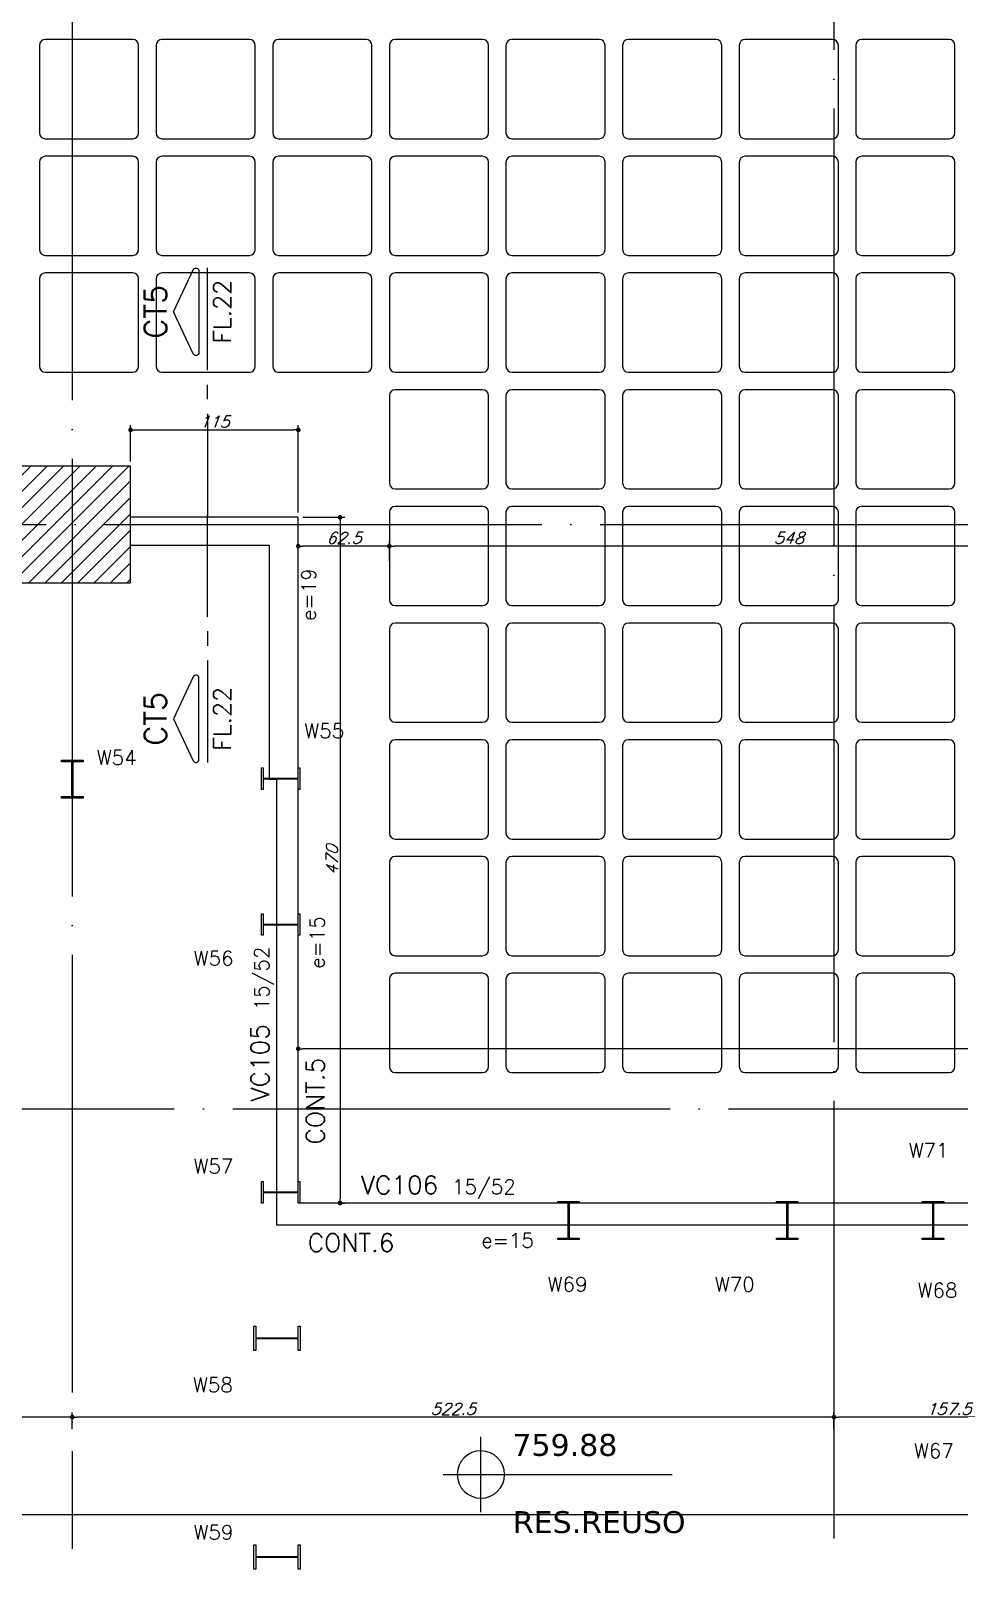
# Model space of a CAD drawing. Extents: x -4172 to 5482, y -2094 to 2406.
# Drawn here: x 577 to 1214, y -1200 to -146 of the extents above; entities that cross this region are included whole.
import ezdxf
from ezdxf.enums import TextEntityAlignment as Align

# ---------------------------------------------------------------- set-up
doc = ezdxf.new("R2010")
doc.units = 0
doc.header["$LTSCALE"] = 50
doc.header["$MEASUREMENT"] = 0
doc.linetypes.add('EIXO', pattern=[6.8, 6, -0.4, 0, -0.4])
doc.layers.get('0').update_dxf_attribs({"linetype": 'CONTINUOUS'})
doc.layers.get('DEFPOINTS').update_dxf_attribs({"linetype": 'CONTINUOUS'})
for name, color, linetype in [('251', 5, 'CONTINUOUS'), ('F-CORTE-INDICAÇÃO', 4, 'CONTINUOUS'), ('F-COTAS', 106, 'CONTINUOUS'), ('F-CUBETA', 1, 'CONTINUOUS'), ('F-EIXO', 12, 'EIXO'), ('F-PARC-DIM', 2, 'CONTINUOUS'), ('F-PARC-NOME', 4, 'CONTINUOUS'), ('F-PERFIL - W310x52', 4, 'CONTINUOUS'), ('F-PERFIL- W250x38.5', 4, 'CONTINUOUS'), ('F-PILARES-HACH', 174, 'CONTINUOUS'), ('F-PILARES-NOME', 170, 'CONTINUOUS'), ('F-PILARES-S', 170, 'CONTINUOUS'), ('F-TEXTO', 6, 'CONTINUOUS'), ('F-VIGAS', 3, 'CONTINUOUS'), ('F-VIGAS-DIM', 2, 'CONTINUOUS'), ('F-VIGAS-NOME', 4, 'CONTINUOUS')]:
    doc.layers.add(name, color=color, linetype=linetype)
doc.layers.add('A-ANNO-NOTE', color=253, linetype='CONTINUOUS', lineweight=9)
doc.styles.add('CP-TEXT-INCL', font='romans.shx', dxfattribs={"oblique": 20})
doc.styles.add('MCP', font='romans.shx')
doc.styles.add('ROMANS', font='romans.shx')
doc.styles.get("Standard").update_dxf_attribs({"font": 'ROMANS.SHX'})
doc.styles.add('Verdana_3', font='verdana.ttf', dxfattribs={"height": 20})
doc.dimstyles.new('CP-COTAS-50', dxfattribs={"dimscale": 0.64, "dimtxt": 12.5, "dimasz": 5, "dimexe": 5, "dimexo": 5, "dimgap": 2.5, "dimtad": 1, "dimdec": 1, "dimdsep": 46, "dimtxsty": 'CP-TEXT-INCL', "dimblk1": 'DOT', "dimblk2": 'DOT', "dimsah": 1, "dimcen": 9, "dimclrd": 256, "dimclre": 256, "dimclrt": 256, "dimadec": 0, "dimazin": 0, "dimtfac": 1, "dimtdec": 1, "dimtmove": 2, "dimatfit": 3, "dimldrblk": 'DOT', "dimfxl": 0, "dimtolj": 1, "dimarcsym": 0})

# ---------------------------------------------------------------- blocks, each defined once
blk = doc.blocks.new('_VAONER063650636500869008690')
at = {"layer": '251', "color": 1}
for p, q in [((30, 34), (-30, 34)), ((-34, 30), (-34, -30)), ((34, -30), (34, 30)), ((-30, -34), (30, -34))]:
    blk.add_line(p, q, dxfattribs=at)
for centre, start, end in [((-30, 30), 90, 180), ((30, 30), 0, 90), ((-30, -30), 180, 270), ((30, -30), 270, 0)]:
    blk.add_arc(centre, 4, start, end, dxfattribs=at)
blk = doc.blocks.new('*U4')
at = {"layer": 'F-EIXO'}
blk.add_line((0, 0), (7197, 0), dxfattribs=at)
at = {"layer": 'F-TEXTO', "style": 'ROMANS'}
blk.add_attdef('EIXO', text='', height=17.5, dxfattribs=at).set_placement((-28.2072, 0), align=Align.MIDDLE_CENTER)
blk = doc.blocks.new('*U5')
at = {"layer": 'F-EIXO'}
blk.add_line((0, 0), (7285, 0), dxfattribs=at)
at = {"layer": 'F-TEXTO', "style": 'ROMANS'}
blk.add_attdef('EIXO', text='', height=17.5, dxfattribs=at).set_placement((-28.2072, 0), align=Align.MIDDLE_CENTER)
blk = doc.blocks.new('*U44')
at = {"layer": 'F-EIXO'}
blk.add_line((0, 0), (0, -3127.9), dxfattribs=at)
at = {"layer": 'F-TEXTO', "style": 'ROMANS'}
blk.add_attdef('EIXO', text='', height=17.5, rotation=360, dxfattribs=at).set_placement((0, 28.2), align=Align.MIDDLE_CENTER)
blk = doc.blocks.new('*U40')
at = {"layer": 'F-EIXO'}
blk.add_line((0, 0), (0, -3027.9), dxfattribs=at)
at = {"layer": 'F-TEXTO', "style": 'ROMANS'}
blk.add_attdef('EIXO', text='', height=17.5, rotation=360, dxfattribs=at).set_placement((0, 28.2), align=Align.MIDDLE_CENTER)
blk = doc.blocks.new('_DOT')
at = {"color": 0, "linetype": 'ByBlock'}
blk.add_line((-0.5, 0), (-1, 0), dxfattribs=at)
at = {"color": 0, "linetype": 'ByBlock', "const_width": 0.5}
blk.add_lwpolyline([(-0.25, 0, 1), (0.25, 0, 1)], format="xyb", close=True, dxfattribs=at)
blk = doc.blocks.new('*D46')
at = {"layer": 'DEFPOINTS', "color": 0, "linetype": 'Continuous', "transparency": 16777216}
for p in [(-3540, -934.5), (3264.5, -934.5), (3264.5, -1162.9)]:
    blk.add_point(p, dxfattribs=at)
at = {"layer": 'F-COTAS', "linetype": 'Continuous', "lineweight": -2, "transparency": 16777216}
for p, q in [((-3540, -937.7), (-3540, -1166.1)), ((3264.5, -937.7), (3264.5, -1166.1)), ((-3536.8, -1162.9), (3261.3, -1162.9))]:
    blk.add_line(p, q, dxfattribs=at)
at = {"layer": 'F-COTAS', "linetype": 'Continuous', "lineweight": -2, "transparency": 16777216, "xscale": 3.2, "yscale": 3.2, "zscale": 3.2, "rotation": 180}
blk.add_blockref('_DOT', (-3540, -1162.9), dxfattribs=at)
at = {"layer": 'F-COTAS', "linetype": 'Continuous', "lineweight": -2, "transparency": 16777216, "xscale": 3.2, "yscale": 3.2, "zscale": 3.2}
blk.add_blockref('_DOT', (3264.5, -1162.9), dxfattribs=at)
at = {"layer": 'F-COTAS', "linetype": 'Continuous', "transparency": 16777216, "insert": (-137.8, -1157.3), "char_height": 8, "attachment_point": 5, "style": 'CP-TEXT-INCL'}
blk.add_mtext('\\A1;6804.5', dxfattribs=at)
blk = doc.blocks.new('*D55')
at = {"layer": 'DEFPOINTS', "color": 0, "linetype": 'Continuous', "transparency": 16777216}
for p in [(1128, -1096.2), (1128, -1107.8), (1285.5, -1107.8)]:
    blk.add_point(p, dxfattribs=at)
at = {"layer": 'F-COTAS', "linetype": 'Continuous', "lineweight": -2, "transparency": 16777216}
for p, q in [((1128, -1104.6), (1128, -1093)), ((1282.3, -1096.2), (1131.2, -1096.2)), ((1285.5, -1104.6), (1285.5, -1093))]:
    blk.add_line(p, q, dxfattribs=at)
at = {"layer": 'F-COTAS', "linetype": 'Continuous', "lineweight": -2, "transparency": 16777216, "xscale": 3.2, "yscale": 3.2, "zscale": 3.2, "rotation": 180}
blk.add_blockref('_DOT', (1128, -1096.2), dxfattribs=at)
at = {"layer": 'F-COTAS', "linetype": 'Continuous', "lineweight": -2, "transparency": 16777216, "xscale": 3.2, "yscale": 3.2, "zscale": 3.2}
blk.add_blockref('_DOT', (1285.5, -1096.2), dxfattribs=at)
at = {"layer": 'F-COTAS', "linetype": 'Continuous', "transparency": 16777216, "insert": (1206.7, -1090.6), "char_height": 8, "attachment_point": 5, "style": 'CP-TEXT-INCL'}
blk.add_mtext('\\A1;157.5', dxfattribs=at)
blk = doc.blocks.new('*D56')
at = {"layer": 'DEFPOINTS', "color": 0, "linetype": 'Continuous', "transparency": 16777216}
for p in [(605.5, -1096.2), (605.5, -1107.8), (1128, -1107.8)]:
    blk.add_point(p, dxfattribs=at)
at = {"layer": 'F-COTAS', "linetype": 'Continuous', "lineweight": -2, "transparency": 16777216}
for p, q in [((605.5, -1104.6), (605.5, -1093)), ((1124.8, -1096.2), (608.7, -1096.2)), ((1128, -1104.6), (1128, -1093))]:
    blk.add_line(p, q, dxfattribs=at)
at = {"layer": 'F-COTAS', "linetype": 'Continuous', "lineweight": -2, "transparency": 16777216, "xscale": 3.2, "yscale": 3.2, "zscale": 3.2, "rotation": 180}
blk.add_blockref('_DOT', (605.5, -1096.2), dxfattribs=at)
at = {"layer": 'F-COTAS', "linetype": 'Continuous', "lineweight": -2, "transparency": 16777216, "xscale": 3.2, "yscale": 3.2, "zscale": 3.2}
blk.add_blockref('_DOT', (1128, -1096.2), dxfattribs=at)
at = {"layer": 'F-COTAS', "linetype": 'Continuous', "transparency": 16777216, "insert": (866.7, -1090.6), "char_height": 8, "attachment_point": 5, "style": 'CP-TEXT-INCL'}
blk.add_mtext('\\A1;522.5', dxfattribs=at)
blk = doc.blocks.new('*D57')
at = {"layer": 'DEFPOINTS', "color": 0, "linetype": 'Continuous', "transparency": 16777216}
for p in [(382.5, -1096.2), (382.5, -1107.8), (605.5, -1107.8)]:
    blk.add_point(p, dxfattribs=at)
at = {"layer": 'F-COTAS', "linetype": 'Continuous', "lineweight": -2, "transparency": 16777216}
for p, q in [((382.5, -1104.6), (382.5, -1093)), ((602.3, -1096.2), (385.7, -1096.2)), ((605.5, -1104.6), (605.5, -1093))]:
    blk.add_line(p, q, dxfattribs=at)
at = {"layer": 'F-COTAS', "linetype": 'Continuous', "lineweight": -2, "transparency": 16777216, "xscale": 3.2, "yscale": 3.2, "zscale": 3.2, "rotation": 180}
blk.add_blockref('_DOT', (382.5, -1096.2), dxfattribs=at)
at = {"layer": 'F-COTAS', "linetype": 'Continuous', "lineweight": -2, "transparency": 16777216, "xscale": 3.2, "yscale": 3.2, "zscale": 3.2}
blk.add_blockref('_DOT', (605.5, -1096.2), dxfattribs=at)
at = {"layer": 'F-COTAS', "linetype": 'Continuous', "transparency": 16777216, "insert": (494, -1090.6), "char_height": 8, "attachment_point": 5, "style": 'CP-TEXT-INCL'}
blk.add_mtext('\\A1;223', dxfattribs=at)
blk = doc.blocks.new('*D197')
at = {"layer": 'DEFPOINTS', "color": 0, "linetype": 'Continuous', "transparency": 16777216}
for p in [(823, -499.3), (823, -506), (1371, -506)]:
    blk.add_point(p, dxfattribs=at)
at = {"layer": 'F-COTAS', "linetype": 'Continuous', "lineweight": -2, "transparency": 16777216}
for p, q in [((823, -502.8), (823, -496.1)), ((1367.8, -499.3), (826.2, -499.3)), ((1371, -502.8), (1371, -496.1))]:
    blk.add_line(p, q, dxfattribs=at)
at = {"layer": 'F-COTAS', "linetype": 'Continuous', "lineweight": -2, "transparency": 16777216, "xscale": 3.2, "yscale": 3.2, "zscale": 3.2, "rotation": 180}
blk.add_blockref('_DOT', (823, -499.3), dxfattribs=at)
at = {"layer": 'F-COTAS', "linetype": 'Continuous', "lineweight": -2, "transparency": 16777216, "xscale": 3.2, "yscale": 3.2, "zscale": 3.2}
blk.add_blockref('_DOT', (1371, -499.3), dxfattribs=at)
at = {"layer": 'F-COTAS', "linetype": 'Continuous', "transparency": 16777216, "insert": (1097, -493.7), "char_height": 8, "attachment_point": 5, "style": 'CP-TEXT-INCL'}
blk.add_mtext('\\A1;548', dxfattribs=at)
blk = doc.blocks.new('*D214')
at = {"layer": 'DEFPOINTS', "color": 0, "linetype": 'Continuous', "transparency": 16777216}
for p in [(760.5, -843.8), (760.5, -880.7), (1780.6, -919.5)]:
    blk.add_point(p, dxfattribs=at)
at = {"layer": 'F-COTAS', "linetype": 'Continuous', "lineweight": -2, "transparency": 16777216}
for p, q in [((760.5, -877.5), (760.5, -840.6)), ((1780.6, -916.3), (1780.6, -840.6)), ((1777.4, -843.8), (763.7, -843.8))]:
    blk.add_line(p, q, dxfattribs=at)
at = {"layer": 'F-COTAS', "linetype": 'Continuous', "lineweight": -2, "transparency": 16777216, "xscale": 3.2, "yscale": 3.2, "zscale": 3.2, "rotation": 180}
blk.add_blockref('_DOT', (760.5, -843.8), dxfattribs=at)
at = {"layer": 'F-COTAS', "linetype": 'Continuous', "lineweight": -2, "transparency": 16777216, "xscale": 3.2, "yscale": 3.2, "zscale": 3.2}
blk.add_blockref('_DOT', (1780.6, -843.8), dxfattribs=at)
at = {"layer": 'F-COTAS', "linetype": 'Continuous', "transparency": 16777216, "insert": (1261.8, -838.2), "char_height": 8, "attachment_point": 5, "style": 'CP-TEXT-INCL'}
blk.add_mtext('\\A1;1020.1', dxfattribs=at)
blk = doc.blocks.new('*D299')
at = {"layer": 'DEFPOINTS', "color": 0, "linetype": 'Continuous', "transparency": 16777216}
for p in [(760.5, -499.3), (760.5, -512.8), (823, -512.8)]:
    blk.add_point(p, dxfattribs=at)
at = {"layer": 'F-COTAS', "linetype": 'Continuous', "lineweight": -2, "transparency": 16777216}
for p, q in [((760.5, -509.6), (760.5, -496.1)), ((819.8, -499.3), (763.7, -499.3)), ((823, -509.6), (823, -496.1))]:
    blk.add_line(p, q, dxfattribs=at)
at = {"layer": 'F-COTAS', "linetype": 'Continuous', "lineweight": -2, "transparency": 16777216, "xscale": 3.2, "yscale": 3.2, "zscale": 3.2, "rotation": 180}
blk.add_blockref('_DOT', (760.5, -499.3), dxfattribs=at)
at = {"layer": 'F-COTAS', "linetype": 'Continuous', "lineweight": -2, "transparency": 16777216, "xscale": 3.2, "yscale": 3.2, "zscale": 3.2}
blk.add_blockref('_DOT', (823, -499.3), dxfattribs=at)
at = {"layer": 'F-COTAS', "linetype": 'Continuous', "transparency": 16777216, "insert": (791.8, -493.7), "char_height": 8, "attachment_point": 5, "style": 'CP-TEXT-INCL'}
blk.add_mtext('\\A1;62.5', dxfattribs=at)
blk = doc.blocks.new('*D307')
at = {"layer": 'DEFPOINTS', "color": 0, "linetype": 'Continuous', "transparency": 16777216}
for p in [(760.5, -419.6), (645.5, -444.5), (760.5, -479.5)]:
    blk.add_point(p, dxfattribs=at)
at = {"layer": 'F-COTAS', "linetype": 'Continuous', "lineweight": -2, "transparency": 16777216}
for p, q in [((645.5, -441.3), (645.5, -416.4)), ((648.7, -419.6), (757.3, -419.6)), ((760.5, -476.3), (760.5, -416.4))]:
    blk.add_line(p, q, dxfattribs=at)
at = {"layer": 'F-COTAS', "linetype": 'Continuous', "lineweight": -2, "transparency": 16777216, "xscale": 3.2, "yscale": 3.2, "zscale": 3.2, "rotation": 180}
blk.add_blockref('_DOT', (645.5, -419.6), dxfattribs=at)
at = {"layer": 'F-COTAS', "linetype": 'Continuous', "lineweight": -2, "transparency": 16777216, "xscale": 3.2, "yscale": 3.2, "zscale": 3.2}
blk.add_blockref('_DOT', (760.5, -419.6), dxfattribs=at)
at = {"layer": 'F-COTAS', "linetype": 'Continuous', "transparency": 16777216, "insert": (703, -414), "char_height": 8, "attachment_point": 5, "style": 'CP-TEXT-INCL'}
blk.add_mtext('\\A1;115', dxfattribs=at)
blk = doc.blocks.new('*D469')
at = {"layer": 'DEFPOINTS', "color": 0, "linetype": 'Continuous', "transparency": 16777216}
for p in [(760.5, -479.5), (786.9, -949.5), (789.2, -949.5)]:
    blk.add_point(p, dxfattribs=at)
at = {"layer": 'F-COTAS', "linetype": 'Continuous', "lineweight": -2, "transparency": 16777216}
for p, q in [((763.7, -479.5), (792.4, -479.5)), ((789.2, -482.7), (789.2, -946.3)), ((790.1, -949.5), (792.4, -949.5))]:
    blk.add_line(p, q, dxfattribs=at)
at = {"layer": 'F-COTAS', "linetype": 'Continuous', "lineweight": -2, "transparency": 16777216, "xscale": 3.2, "yscale": 3.2, "zscale": 3.2}
for p, rotation in [((789.2, -479.5), 90), ((789.2, -949.5), 270)]:
    blk.add_blockref('_DOT', p, dxfattribs=dict(at, rotation=rotation))
at = {"layer": 'F-COTAS', "linetype": 'Continuous', "transparency": 16777216, "insert": (783.6, -714.5), "char_height": 8, "attachment_point": 5, "rotation": 90, "style": 'CP-TEXT-INCL'}
blk.add_mtext('\\A1;470', dxfattribs=at)
blk = doc.blocks.new('*U22')
at = {"layer": 'F-CORTE-INDICAÇÃO'}
for p, q in [((-100, 0), (-170, 0)), ((-80, 0), (-90, 0)), ((-70, 0), (0, 0))]:
    blk.add_line(p, q, dxfattribs=at)
blk.add_lwpolyline([(-112, 6, 0.802585), (-111.2, 9.8), (-140, 23.3), (-168.8, 9.8, 0.802585), (-168, 6)], format="xyb", close=True, dxfattribs=at)
at = {"layer": 'F-CORTE-INDICAÇÃO', "style": 'ROMANS'}
blk.add_attdef('CORTE', text='', height=15, dxfattribs=at).set_placement((-140, 35.8), align=Align.MIDDLE_CENTER)
at = {"layer": 'F-CORTE-INDICAÇÃO', "color": 2, "style": 'ROMANS'}
blk.add_attdef('FOLHA', text='', height=12, dxfattribs=at).set_placement((-140, -10), align=Align.MIDDLE_CENTER)
blk = doc.blocks.new('LGN-COTA E LEGENDA - LGN-COTA E LEGENDA-473137-Térreo')
at = {"layer": 'A-ANNO-NOTE'}
for p, q in [((-0.009, -0.238), (-0.009, 0.28)), ((-0.268, 0.021), (1.302, 0.021))]:
    blk.add_line(p, q, dxfattribs=at)
for centre, start, end in [((-0.009, 0.022), 90, 180), ((-0.009, 0.021), 360, 90), ((-0.009, 0.021), 180, 270), ((-0.009, 0.021), 270, 0)]:
    blk.add_arc(centre, 0.162, start, end, dxfattribs=at)
blk = doc.blocks.new('zw$7512')
at = {"layer": 'A-ANNO-NOTE', "xscale": 100, "yscale": 100, "zscale": 100}
blk.add_blockref('LGN-COTA E LEGENDA - LGN-COTA E LEGENDA-473137-Térreo', (1086.2, -1351.7), dxfattribs=at)
at = {"layer": 'A-ANNO-NOTE', "style": 'Verdana_3'}
for s, p in [('759.88', (1106.9, -1336.8)), ('RES.REUSO', (1107.2, -1389.7))]:
    blk.add_text(s, height=15, dxfattribs=at).set_placement(p)
blk = doc.blocks.new('A$C44D756D9')
at = {"layer": 'F-PERFIL - W310x52'}
for p, q in [((4055, -2540), (4055, -2523.3)), ((4055, -2523.3), (4056.3, -2523.3)), ((4056.3, -2523.3), (4056.3, -2531.3)), ((4085.5, -2531.3), (4085.5, -2523.3)), ((4085.5, -2523.3), (4086.8, -2523.3)), ((4086.8, -2523.3), (4086.8, -2540)), ((4056.3, -2540), (4055, -2540)), ((4056.3, -2531.3), (4085.5, -2531.3)), ((4085.5, -2532.1), (4056.3, -2532.1)), ((4056.3, -2532.1), (4056.3, -2540)), ((4085.5, -2540), (4085.5, -2532.1)), ((4086.8, -2540), (4085.5, -2540)), ((4055, -2690), (4055, -2673.3)), ((4055, -2673.3), (4056.3, -2673.3)), ((4056.3, -2673.3), (4056.3, -2681.3)), ((4085.5, -2681.3), (4085.5, -2673.3)), ((4085.5, -2673.3), (4086.8, -2673.3)), ((4086.8, -2673.3), (4086.8, -2690)), ((4056.3, -2681.3), (4085.5, -2681.3)), ((4085.5, -2682), (4056.3, -2682)), ((4056.3, -2682), (4056.3, -2690)), ((4085.5, -2690), (4085.5, -2682)), ((4056.3, -2690), (4055, -2690)), ((4086.8, -2690), (4085.5, -2690))]:
    blk.add_line(p, q, dxfattribs=at)
for points in [[(4055, -2540), (4055, -2523.3), (4056.3, -2523.3), (4056.3, -2531.3), (4085.5, -2531.3), (4085.5, -2523.3), (4086.8, -2523.3), (4086.8, -2540), (4085.5, -2540), (4085.5, -2532.1), (4056.3, -2532.1), (4056.3, -2540)], [(4055, -2690), (4055, -2673.3), (4056.3, -2673.3), (4056.3, -2681.3), (4085.5, -2681.3), (4085.5, -2673.3), (4086.8, -2673.3), (4086.8, -2690), (4085.5, -2690), (4085.5, -2682), (4056.3, -2682), (4056.3, -2690)]]:
    blk.add_lwpolyline(points, close=True, dxfattribs=at)
at = {"layer": 'F-PERFIL- W250x38.5', "linetype": 'Continuous'}
for p, q in [((3923.2, -2136.5), (3923.2, -2135.4)), ((3923.2, -2135.4), (3937.9, -2135.4)), ((3930.2, -2136.5), (3923.2, -2136.5)), ((3930.2, -2160.4), (3930.2, -2136.5)), ((3937.9, -2136.5), (3930.8, -2136.5)), ((3930.8, -2136.5), (3930.8, -2160.4)), ((3937.9, -2135.4), (3937.9, -2136.5)), ((4060.4, -2155.5), (4060.4, -2140.8)), ((4060.4, -2140.8), (4061.5, -2140.8)), ((4061.5, -2140.8), (4061.5, -2147.8)), ((4061.5, -2147.8), (4085.5, -2147.8)), ((4085.5, -2148.5), (4061.5, -2148.5)), ((4061.5, -2148.5), (4061.5, -2155.5)), ((4085.5, -2147.8), (4085.5, -2140.8)), ((4085.5, -2140.8), (4086.6, -2140.8)), ((4085.5, -2155.5), (4085.5, -2148.5)), ((4086.6, -2140.8), (4086.6, -2155.5)), ((3923.2, -2161.6), (3923.2, -2160.4)), ((3923.2, -2160.4), (3930.2, -2160.4)), ((3937.9, -2161.6), (3923.2, -2161.6)), ((3930.8, -2160.4), (3937.9, -2160.4)), ((3937.9, -2160.4), (3937.9, -2161.6)), ((4061.5, -2155.5), (4060.4, -2155.5)), ((4086.6, -2155.5), (4085.5, -2155.5)), ((4060.4, -2255.5), (4060.4, -2240.8)), ((4060.4, -2240.8), (4061.5, -2240.8)), ((4061.5, -2240.8), (4061.5, -2247.8)), ((4085.5, -2247.8), (4085.5, -2240.8)), ((4085.5, -2240.8), (4086.6, -2240.8)), ((4086.6, -2240.8), (4086.6, -2255.5)), ((4061.5, -2255.5), (4060.4, -2255.5)), ((4061.5, -2247.8), (4085.5, -2247.8)), ((4085.5, -2248.5), (4061.5, -2248.5)), ((4061.5, -2248.5), (4061.5, -2255.5)), ((4085.5, -2255.5), (4085.5, -2248.5)), ((4086.6, -2255.5), (4085.5, -2255.5)), ((4060.3, -2439), (4060.3, -2424.3)), ((4060.3, -2424.3), (4061.5, -2424.3)), ((4061.5, -2424.3), (4061.5, -2431.4)), ((4085.4, -2431.4), (4085.4, -2424.3)), ((4085.4, -2424.3), (4086.5, -2424.3)), ((4086.5, -2424.3), (4086.5, -2439)), ((4061.5, -2431.4), (4085.4, -2431.4)), ((4085.4, -2432), (4061.5, -2432)), ((4061.5, -2432), (4061.5, -2439)), ((4085.4, -2439), (4085.4, -2432)), ((4061.5, -2439), (4060.3, -2439)), ((4086.5, -2439), (4085.4, -2439))]:
    blk.add_line(p, q, dxfattribs=at)
for points in [[(3937.9, -2161.6), (3923.2, -2161.6), (3923.2, -2160.4), (3930.2, -2160.4), (3930.2, -2136.5), (3923.2, -2136.5), (3923.2, -2135.4), (3937.9, -2135.4), (3937.9, -2136.5), (3930.8, -2136.5), (3930.8, -2160.4), (3937.9, -2160.4)], [(4060.4, -2155.5), (4060.4, -2140.8), (4061.5, -2140.8), (4061.5, -2147.8), (4085.5, -2147.8), (4085.5, -2140.8), (4086.6, -2140.8), (4086.6, -2155.5), (4085.5, -2155.5), (4085.5, -2148.5), (4061.5, -2148.5), (4061.5, -2155.5)], [(4060.4, -2255.5), (4060.4, -2240.8), (4061.5, -2240.8), (4061.5, -2247.8), (4085.5, -2247.8), (4085.5, -2240.8), (4086.6, -2240.8), (4086.6, -2255.5), (4085.5, -2255.5), (4085.5, -2248.5), (4061.5, -2248.5), (4061.5, -2255.5)], [(4060.3, -2439), (4060.3, -2424.3), (4061.5, -2424.3), (4061.5, -2431.4), (4085.4, -2431.4), (4085.4, -2424.3), (4086.5, -2424.3), (4086.5, -2439), (4085.4, -2439), (4085.4, -2432), (4061.5, -2432), (4061.5, -2439)], [(4278.3, -2464.1), (4263.6, -2464.1), (4263.6, -2463), (4270.7, -2463), (4270.7, -2439), (4263.6, -2439), (4263.6, -2437.9), (4278.3, -2437.9), (4278.3, -2439), (4271.3, -2439), (4271.3, -2463), (4278.3, -2463)], [(4428.3, -2464.1), (4413.6, -2464.1), (4413.6, -2463), (4420.7, -2463), (4420.7, -2439), (4413.6, -2439), (4413.6, -2437.9), (4428.3, -2437.9), (4428.3, -2439), (4421.3, -2439), (4421.3, -2463), (4428.3, -2463)], [(4528.3, -2464.1), (4513.6, -2464.1), (4513.6, -2463), (4520.7, -2463), (4520.7, -2439), (4513.6, -2439), (4513.6, -2437.9), (4528.3, -2437.9), (4528.3, -2439), (4521.3, -2439), (4521.3, -2463), (4528.3, -2463)]]:
    blk.add_lwpolyline(points, close=True, dxfattribs=at)
at = {"layer": 'F-PILARES-NOME'}
for s, p in [('W55', (4089.6, -2120.3)), ('W54', (3947.2, -2138.7)), ('W56', (4013.7, -2276.3)), ('W71', (4504.2, -2407.9)), ('W57', (4013.6, -2418.8)), ('W69', (4256.5, -2499.7)), ('W70', (4371.2, -2499.7)), ('W68', (4510.3, -2503.8)), ('W58', (4013.2, -2568.6)), ('W67', (4507.8, -2613.8)), ('W59', (4013.6, -2669.7))]:
    blk.add_text(s, height=10, dxfattribs=at).set_placement(p)

msp = doc.modelspace()

# ---------------------------------------------------------------- hatches: boundary and pattern name
at = {"layer": 'F-PILARES-HACH', "linetype": 'Continuous'}
h = msp.add_hatch(dxfattribs=at)
h.set_pattern_fill('ANSI31', color=256, scale=2.5)
h.set_pattern_definition([(45, (0, 0), (-5.61266, 5.61266), [])])
h.paths.add_polyline_path([(565.5, -444.5), (565.5, -524.5), (645.5, -524.5), (645.5, -444.5)])

# ---------------------------------------------------------------- linework, layer by layer
at = {"layer": 'F-PILARES-S', "linetype": 'Continuous'}
msp.add_lwpolyline([(565.5, -444.5), (565.5, -524.5), (645.5, -524.5), (645.5, -444.5), (565.5, -444.5)], dxfattribs=at)
at = {"layer": 'F-VIGAS'}
for points in [[(645.5, -498.5), (740.5, -498.5), (740.5, -658.972), (745.5, -658.972), (745.5, -964.5), (1545.33, -964.5), (1781.58, -934.5), (3264.5, -934.5), (3264.5, -275.5)], [(3249.5, -275.5), (3249.5, -919.5), (1780.632, -919.5), (1544.382, -949.5), (760.5, -949.5), (760.5, -479.5), (645.5, -479.5)]]:
    msp.add_lwpolyline(points, dxfattribs=at)

# ---------------------------------------------------------------- block references
at = {"layer": 'A-ANNO-NOTE', "linetype": 'Continuous'}
msp.add_blockref('zw$7512', (-199.5, 214), dxfattribs=at)
at = {"layer": 'F-CORTE-INDICAÇÃO', "linetype": 'Continuous'}
ref = msp.add_blockref('*U22', (698.318, -478.597), dxfattribs=dict(at, xscale=-1, rotation=90))
ref.add_attrib('FOLHA', 'FL.22', dxfattribs={"color": 2, "height": 12, "rotation": 90, "style": 'ROMANS'}).set_placement((708.318, -338.597), align=Align.MIDDLE_CENTER)
ref.add_attrib('CORTE', 'CT5', dxfattribs={"height": 15, "rotation": 90, "style": 'ROMANS'}).set_placement((662.554, -338.597), align=Align.MIDDLE_CENTER)
at = {"layer": 'F-CORTE-INDICAÇÃO', "linetype": 'Continuous', "rotation": 90}
msp.add_blockref('*U22', (698.318, -477.597), dxfattribs=at).add_auto_attribs({'FOLHA': 'FL.22', 'CORTE': 'CT5'})
at = {"layer": 'F-CUBETA'}
for p in [(617, -186), (697, -186), (777, -186), (857, -186), (937, -186), (1017, -186), (1097, -186), (1177, -186), (617, -266), (697, -266), (777, -266), (857, -266), (937, -266), (1017, -266), (1097, -266), (1177, -266), (617, -346), (697, -346), (777, -346), (857, -346), (937, -346), (1017, -346), (1097, -346), (1177, -346), (857, -426), (937, -426), (1017, -426), (1097, -426), (1177, -426), (857, -506), (937, -506), (1017, -506), (1097, -506), (1177, -506), (857, -586), (937, -586), (1017, -586), (1097, -586), (1177, -586), (857, -666), (937, -666), (1017, -666), (1097, -666), (1177, -666), (857, -746), (937, -746), (1017, -746), (1097, -746), (1177, -746), (857, -826), (937, -826), (1017, -826), (1097, -826), (1177, -826)]:
    msp.add_blockref('_VAONER063650636500869008690', p, dxfattribs=at)
at = {"layer": 'F-EIXO', "linetype": 'Continuous'}
for name, p in [('*U44', (605.5, 1941.357)), ('*U40', (1128, 1841.357)), ('*U5', (-3793.715, -484.5)), ('*U4', (-3705.761, -885))]:
    msp.add_blockref(name, p, dxfattribs=at)
at = {"layer": 'F-PERFIL - W310x52'}
msp.add_blockref('A$C44D756D9', (-3325, 1489.5), dxfattribs=at)

# ---------------------------------------------------------------- texts
at = {"layer": 'F-PARC-DIM', "style": 'MCP'}
for s, p in [('e=19', (772.668, -550.454)), ('e=15', (778.44, -788.913))]:
    msp.add_text(s, height=10, rotation=90, dxfattribs=at).set_placement(p)
msp.add_text('e=15', height=10, dxfattribs=at).set_placement((886.113, -980.101))
at = {"layer": 'F-PARC-NOME', "style": 'MCP'}
msp.add_text('CONT.5', height=12.5, rotation=90, dxfattribs=at).set_placement((778.44, -909.413))
msp.add_text('CONT.6', height=12.5, dxfattribs=at).set_placement((767.013, -982.9))
at = {"layer": 'F-VIGAS-DIM', "linetype": 'Continuous', "style": 'MCP'}
msp.add_text('15/52', height=10, rotation=90, dxfattribs=at).set_placement((740.459, -817.403))
msp.add_text('15/52', height=10, dxfattribs=at).set_placement((865.99, -943.332))
at = {"layer": 'F-VIGAS-NOME', "linetype": 'Continuous', "style": 'MCP'}
msp.add_text('VC105', height=12.5, rotation=90, dxfattribs=at).set_placement((740.459, -879.903))
msp.add_text('VC106', height=12.5, dxfattribs=at).set_placement((803.49, -943.332))

# ---------------------------------------------------------------- dimensions: what is measured, and where the dimension line sits
at = {"layer": 'F-COTAS', "linetype": 'Continuous'}
for base, p1, p2, picture, middle in [((760.5, -419.64), (645.5, -444.5), (760.5, -479.5), '*D307', (703, -414.04)), ((760.5, -499.262), (823, -512.81), (760.5, -512.81), '*D299', (791.75, -493.662)), ((823, -499.262), (1371, -506), (823, -506), '*D197', (1097, -493.662))]:
    dim = msp.add_linear_dim(base=base, p1=p1, p2=p2, dimstyle='CP-COTAS-50', override={"dimfxl": 7.5}, dxfattribs=at)
    dim.commit()
    dim.dimension.update_dxf_attribs({"geometry": picture, "text_midpoint": middle})
dim = msp.add_linear_dim(base=(789.161, -949.5), p1=(760.5, -479.5), p2=(786.891, -949.5), angle=90, dimstyle='CP-COTAS-50', override={"dimfxl": 7.5}, dxfattribs=at)
dim.commit()
dim.dimension.update_dxf_attribs({"geometry": '*D469', "text_midpoint": (783.561, -714.5)})
dim = msp.add_linear_dim(base=(760.5, -843.827), p1=(1780.632, -919.5), p2=(760.5, -880.718), dimstyle='CP-COTAS-50', override={"dimfxl": 7.5}, dxfattribs=at)
dim.commit()
dim.dimension.update_dxf_attribs({"geometry": '*D214', "text_midpoint": (1261.818, -838.227), "dimtype": 160})
for base, p1, p2, picture, middle in [((3264.5, -1162.867), (-3540, -934.5), (3264.5, -934.5), '*D46', (-137.75, -1157.267)), ((382.5, -1096.152), (605.5, -1107.806), (382.5, -1107.806), '*D57', (494, -1090.552)), ((605.5, -1096.152), (1128, -1107.806), (605.5, -1107.806), '*D56', (866.75, -1090.552)), ((1128, -1096.152), (1285.5, -1107.806), (1128, -1107.806), '*D55', (1206.75, -1090.552))]:
    dim = msp.add_linear_dim(base=base, p1=p1, p2=p2, dimstyle='CP-COTAS-50', dxfattribs=at)
    dim.commit()
    dim.dimension.update_dxf_attribs({"geometry": picture, "text_midpoint": middle})

doc.saveas('drawing.dxf')
